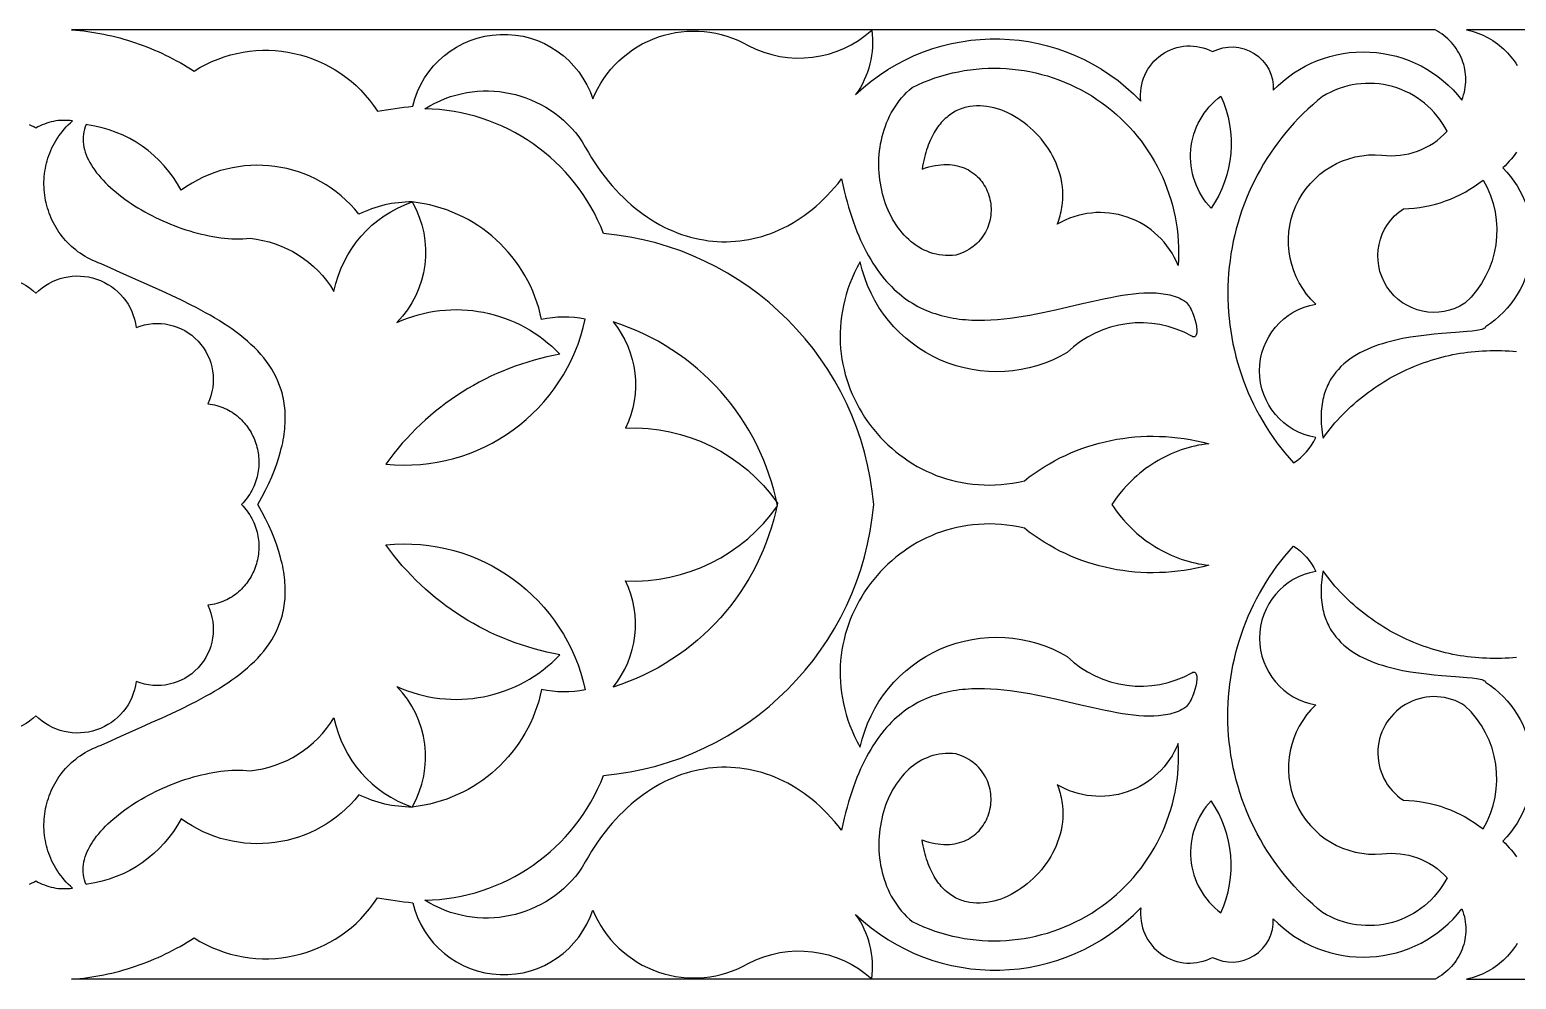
# Model space of a CAD drawing. Extents: x 2174 to 2743, y 988 to 1108.
# Drawn here: x 2362.9 to 2550.9, y 987.6 to 1107.6 of the extents above; entities that cross this region are included whole.
import ezdxf

# ---------------------------------------------------------------- set-up
doc = ezdxf.new("R2010")
doc.units = 0
doc.layers.add('LAYER_1', color=18, linetype='CONTINUOUS')

msp = doc.modelspace()

# ---------------------------------------------------------------- linework, layer by layer
at = {"layer": 'LAYER_1'}
for points in [[(2503.43, 1098.6, -0.60946), (2512.49, 1104.87, -0.579412), (2520.16, 1099.99, -0.45721), (2544.01, 1098.76), (2544.13, 1099.08), (2544.23, 1099.4), (2544.32, 1099.73), (2544.39, 1100.05), (2544.44, 1100.38), (2544.48, 1100.7), (2544.5, 1101.03), (2544.51, 1101.35), (2544.5, 1101.67), (2544.48, 1101.99), (2544.44, 1102.31), (2544.39, 1102.62), (2544.32, 1102.93), (2544.24, 1103.24), (2544.14, 1103.54), (2544.03, 1103.84), (2543.91, 1104.14), (2543.77, 1104.43), (2543.62, 1104.71), (2543.46, 1104.98), (2543.29, 1105.25), (2543.1, 1105.51), (2542.9, 1105.77), (2542.69, 1106.01), (2542.47, 1106.25), (2542.23, 1106.48), (2541.99, 1106.7), (2541.73, 1106.91), (2541.47, 1107.11), (2541.19, 1107.3), (2540.91, 1107.47), (2540.61, 1107.64), (2368.21, 1107.64), (2368.73, 1107.6), (2369.25, 1107.55), (2369.76, 1107.49), (2370.27, 1107.42), (2370.78, 1107.34), (2371.29, 1107.26), (2371.8, 1107.17), (2372.3, 1107.07), (2372.81, 1106.97), (2373.31, 1106.85), (2373.81, 1106.73), (2374.31, 1106.6), (2374.8, 1106.46), (2375.3, 1106.32), (2375.79, 1106.16), (2376.28, 1106), (2376.77, 1105.83), (2377.25, 1105.66), (2377.73, 1105.47), (2378.21, 1105.28), (2378.68, 1105.08), (2379.16, 1104.88), (2379.63, 1104.66), (2380.09, 1104.44), (2380.56, 1104.21), (2381.01, 1103.98), (2381.47, 1103.73), (2381.92, 1103.48), (2382.37, 1103.23), (2382.82, 1102.96), (2383.26, 1102.69), (2383.7, 1102.41, -0.411873), (2406.89, 1097.35, -0.010985), (2411.35, 1097.98, -0.75709), (2434.11, 1098.89, -0.454079), (2453.77, 1105.64, 0.314286), (2469.39, 1107.59, -0.193441), (2467.35, 1099.44, -0.413593)], [(2508.13, 1077.83, 0.460865), (2492.83, 1083.05), (2492.94, 1083.31), (2493.03, 1083.58), (2493.12, 1083.85), (2493.2, 1084.12), (2493.27, 1084.38), (2493.34, 1084.65), (2493.39, 1084.92), (2493.44, 1085.18), (2493.48, 1085.45), (2493.51, 1085.71), (2493.55, 1086.24), (2493.56, 1086.76), (2493.54, 1087.29), (2493.5, 1087.8), (2493.43, 1088.31), (2493.33, 1088.82), (2493.21, 1089.32), (2493.06, 1089.81), (2492.89, 1090.29), (2492.7, 1090.77), (2492.49, 1091.24), (2492.26, 1091.69), (2492.01, 1092.14), (2491.74, 1092.57), (2491.45, 1093), (2491.15, 1093.41), (2490.83, 1093.81), (2490.5, 1094.19), (2490.15, 1094.56), (2489.8, 1094.92), (2489.42, 1095.26), (2489.04, 1095.58), (2488.65, 1095.88), (2488.25, 1096.17), (2487.84, 1096.44), (2487.43, 1096.69), (2487, 1096.93), (2486.58, 1097.14), (2486.15, 1097.33), (2485.71, 1097.5), (2485.27, 1097.64), (2484.83, 1097.77), (2484.39, 1097.87), (2483.95, 1097.94), (2483.52, 1097.99), (2483.08, 1098.02), (2482.65, 1098.02), (2482.22, 1097.99), (2481.79, 1097.93), (2481.38, 1097.85), (2481.17, 1097.8), (2480.96, 1097.74), (2480.76, 1097.67), (2480.56, 1097.6), (2480.36, 1097.51), (2480.16, 1097.42), (2479.97, 1097.33), (2479.78, 1097.22), (2479.59, 1097.11), (2479.4, 1096.99), (2479.22, 1096.86), (2479.04, 1096.72), (2478.86, 1096.57), (2478.69, 1096.42), (2478.51, 1096.26), (2478.35, 1096.09), (2478.18, 1095.91), (2478.02, 1095.72), (2477.87, 1095.53), (2477.71, 1095.32), (2477.56, 1095.11), (2477.42, 1094.88), (2477.28, 1094.65), (2477.14, 1094.41), (2477.01, 1094.16), (2476.88, 1093.9), (2476.76, 1093.63), (2476.64, 1093.35), (2476.53, 1093.07), (2476.42, 1092.77), (2476.32, 1092.46), (2476.22, 1092.14), (2476.13, 1091.82), (2476.05, 1091.48), (2475.96, 1091.13), (2475.89, 1090.78), (2475.82, 1090.41), (2475.76, 1090.03), (2476.18, 1090.18), (2476.59, 1090.3), (2476.99, 1090.4), (2477.39, 1090.48), (2477.77, 1090.54), (2478.14, 1090.58), (2478.51, 1090.6), (2478.86, 1090.61), (2479.21, 1090.59), (2479.54, 1090.56), (2479.87, 1090.52), (2480.18, 1090.45), (2480.49, 1090.37), (2480.78, 1090.28), (2481.06, 1090.17), (2481.34, 1090.05), (2481.6, 1089.92), (2481.85, 1089.77), (2482.09, 1089.61), (2482.32, 1089.44), (2482.54, 1089.26), (2482.75, 1089.07), (2482.95, 1088.87), (2483.13, 1088.65), (2483.3, 1088.44), (2483.47, 1088.21), (2483.62, 1087.97), (2483.76, 1087.73), (2483.88, 1087.48), (2484, 1087.23), (2484.1, 1086.97), (2484.19, 1086.71), (2484.27, 1086.44), (2484.33, 1086.17), (2484.39, 1085.89), (2484.43, 1085.61), (2484.45, 1085.34), (2484.47, 1085.06), (2484.47, 1084.77), (2484.46, 1084.49), (2484.44, 1084.21), (2484.4, 1083.93), (2484.35, 1083.65), (2484.29, 1083.38), (2484.21, 1083.1), (2484.12, 1082.83), (2484.01, 1082.57), (2483.89, 1082.3), (2483.76, 1082.05), (2483.61, 1081.79), (2483.45, 1081.55), (2483.28, 1081.31), (2483.09, 1081.08), (2482.89, 1080.85), (2482.67, 1080.64), (2482.43, 1080.43), (2482.19, 1080.23), (2481.92, 1080.04), (2481.65, 1079.86), (2481.35, 1079.7), (2481.05, 1079.54), (2480.72, 1079.4), (2480.39, 1079.27), (2480.03, 1079.15), (2479.59, 1079.12), (2479.16, 1079.11), (2478.73, 1079.12), (2478.32, 1079.15), (2477.91, 1079.21), (2477.52, 1079.28), (2477.13, 1079.38), (2476.75, 1079.5), (2476.38, 1079.64), (2476.02, 1079.8), (2475.66, 1079.97), (2475.32, 1080.17), (2474.99, 1080.38), (2474.67, 1080.61), (2474.36, 1080.85), (2474.06, 1081.11), (2473.77, 1081.39), (2473.49, 1081.68), (2473.22, 1081.98), (2472.96, 1082.3), (2472.71, 1082.62), (2472.47, 1082.97), (2472.25, 1083.32), (2472.03, 1083.68), (2471.83, 1084.06), (2471.64, 1084.44), (2471.46, 1084.83), (2471.3, 1085.23), (2471.14, 1085.64), (2471, 1086.06), (2470.87, 1086.48), (2470.75, 1086.91), (2470.65, 1087.35), (2470.56, 1087.79), (2470.48, 1088.23), (2470.41, 1088.68), (2470.36, 1089.13), (2470.32, 1089.58), (2470.3, 1090.04), (2470.28, 1090.5), (2470.29, 1090.95), (2470.3, 1091.41), (2470.33, 1091.87), (2470.38, 1092.33), (2470.44, 1092.78), (2470.51, 1093.23), (2470.6, 1093.68), (2470.71, 1094.13), (2470.82, 1094.57), (2470.96, 1095.01), (2471.11, 1095.45), (2471.27, 1095.87), (2471.45, 1096.3), (2471.65, 1096.71), (2471.86, 1097.12), (2472.09, 1097.52), (2472.33, 1097.91), (2472.59, 1098.29), (2472.87, 1098.66), (2473.16, 1099.02), (2473.47, 1099.37), (2473.8, 1099.71), (2474.15, 1100.03), (2474.51, 1100.35, -0.580177)], [(2469.64, 1047.64, 0.363255), (2435.47, 1081.89, 0.305095), (2412.87, 1097.65, -0.40443), (2432.79, 1093.49), (2433.16, 1092.79), (2433.56, 1092.11), (2433.96, 1091.45), (2434.37, 1090.81), (2434.79, 1090.2), (2435.22, 1089.6), (2435.66, 1089.02), (2436.11, 1088.46), (2436.57, 1087.92), (2437.03, 1087.4), (2437.51, 1086.9), (2437.99, 1086.42), (2438.48, 1085.96), (2438.97, 1085.52), (2439.48, 1085.1), (2439.98, 1084.7), (2440.5, 1084.32), (2441.02, 1083.96), (2441.55, 1083.62), (2442.08, 1083.29), (2442.61, 1082.99), (2443.15, 1082.71), (2443.7, 1082.45), (2444.25, 1082.21), (2444.8, 1081.98), (2445.35, 1081.78), (2445.91, 1081.6), (2446.47, 1081.44), (2447.03, 1081.29), (2447.6, 1081.17), (2448.16, 1081.07), (2448.73, 1080.98), (2449.3, 1080.92), (2449.86, 1080.87), (2450.43, 1080.85), (2451, 1080.85), (2451.57, 1080.86), (2452.14, 1080.9), (2452.7, 1080.95), (2453.27, 1081.03), (2453.83, 1081.12), (2454.39, 1081.24), (2454.95, 1081.37), (2455.5, 1081.52), (2456.06, 1081.7), (2456.61, 1081.89), (2457.15, 1082.11), (2457.69, 1082.34), (2458.23, 1082.59), (2458.76, 1082.87), (2459.29, 1083.16), (2459.81, 1083.47), (2460.33, 1083.81), (2460.84, 1084.16), (2461.35, 1084.53), (2461.84, 1084.92), (2462.34, 1085.34), (2462.82, 1085.77), (2463.3, 1086.22), (2463.76, 1086.69), (2464.22, 1087.18), (2464.68, 1087.69), (2465.12, 1088.22), (2465.55, 1088.78), (2465.72, 1088.03), (2465.89, 1087.3), (2466.07, 1086.59), (2466.26, 1085.9), (2466.45, 1085.23), (2466.65, 1084.58), (2466.85, 1083.95), (2467.07, 1083.33), (2467.28, 1082.74), (2467.51, 1082.16), (2467.74, 1081.6), (2467.98, 1081.06), (2468.22, 1080.53), (2468.47, 1080.02), (2468.73, 1079.53), (2468.99, 1079.06), (2469.25, 1078.6), (2469.52, 1078.16), (2469.8, 1077.73), (2470.08, 1077.32), (2470.37, 1076.92), (2470.66, 1076.54), (2470.96, 1076.18), (2471.26, 1075.83), (2471.57, 1075.49), (2471.88, 1075.17), (2472.19, 1074.86), (2472.51, 1074.57), (2472.84, 1074.29), (2473.17, 1074.02), (2473.5, 1073.76), (2473.84, 1073.52), (2474.18, 1073.29), (2474.52, 1073.08), (2474.87, 1072.87), (2475.22, 1072.68), (2475.57, 1072.5), (2475.93, 1072.33), (2476.29, 1072.17), (2476.66, 1072.02), (2477.03, 1071.88), (2477.4, 1071.76), (2477.77, 1071.64), (2478.15, 1071.53), (2478.53, 1071.43), (2478.91, 1071.35), (2479.29, 1071.27), (2479.68, 1071.2), (2480.06, 1071.14), (2480.46, 1071.08), (2480.85, 1071.04), (2481.24, 1071), (2481.64, 1070.97), (2482.04, 1070.95), (2482.84, 1070.93), (2483.64, 1070.94), (2484.45, 1070.97), (2485.27, 1071.02), (2486.08, 1071.1), (2486.9, 1071.19), (2487.72, 1071.31), (2488.54, 1071.44), (2489.37, 1071.58), (2490.19, 1071.73), (2491, 1071.9), (2492.63, 1072.25), (2494.24, 1072.62), (2495.82, 1072.99), (2497.37, 1073.35), (2498.89, 1073.68), (2499.63, 1073.82), (2500.36, 1073.96), (2501.08, 1074.08), (2501.78, 1074.18), (2502.47, 1074.27), (2503.14, 1074.33), (2503.8, 1074.38), (2504.44, 1074.39), (2505.06, 1074.38), (2505.36, 1074.37), (2505.66, 1074.35), (2505.96, 1074.32), (2506.25, 1074.28), (2506.53, 1074.24), (2506.81, 1074.18), (2507.08, 1074.12), (2507.35, 1074.05), (2507.62, 1073.97), (2507.87, 1073.88), (2508.12, 1073.78), (2508.37, 1073.67), (2508.61, 1073.56), (2508.85, 1073.43), (2508.97, 1073.34), (2509.09, 1073.24), (2509.21, 1073.12), (2509.33, 1072.98), (2509.44, 1072.83), (2509.55, 1072.66), (2509.66, 1072.48), (2509.76, 1072.29), (2509.85, 1072.09), (2509.94, 1071.89), (2510.11, 1071.46), (2510.25, 1071.03), (2510.36, 1070.6), (2510.44, 1070.19), (2510.46, 1069.99), (2510.48, 1069.81), (2510.49, 1069.63), (2510.49, 1069.47), (2510.48, 1069.32), (2510.46, 1069.19), (2510.42, 1069.08), (2510.38, 1068.98), (2510.32, 1068.91), (2510.26, 1068.86), (2510.18, 1068.83), (2510.08, 1068.83), (2509.98, 1068.85), (2509.86, 1068.91, 0.330165), (2494.1, 1066.86, -0.511463), (2467.93, 1078.31), (2467.56, 1077.63), (2467.22, 1076.95), (2466.91, 1076.26), (2466.63, 1075.58), (2466.38, 1074.89), (2466.16, 1074.19), (2465.97, 1073.5), (2465.8, 1072.81), (2465.67, 1072.12), (2465.56, 1071.43), (2465.47, 1070.74), (2465.42, 1070.06), (2465.39, 1069.37), (2465.39, 1068.69), (2465.41, 1068.02), (2465.45, 1067.35), (2465.52, 1066.68), (2465.62, 1066.02), (2465.74, 1065.36), (2465.88, 1064.71), (2466.04, 1064.07), (2466.23, 1063.44), (2466.44, 1062.81), (2466.67, 1062.19), (2466.92, 1061.58), (2467.19, 1060.98), (2467.49, 1060.39), (2467.8, 1059.82), (2468.13, 1059.25), (2468.48, 1058.69), (2468.85, 1058.15), (2469.24, 1057.62), (2469.64, 1057.1), (2470.06, 1056.6), (2470.5, 1056.11), (2470.96, 1055.64), (2471.43, 1055.18), (2471.92, 1054.74), (2472.42, 1054.31), (2472.94, 1053.91), (2473.47, 1053.52), (2474.01, 1053.14), (2474.57, 1052.79), (2475.14, 1052.46), (2475.73, 1052.14), (2476.33, 1051.85), (2476.93, 1051.58), (2477.55, 1051.32), (2478.19, 1051.09), (2478.83, 1050.89), (2479.48, 1050.7), (2480.14, 1050.54), (2480.81, 1050.41), (2481.49, 1050.29), (2482.18, 1050.21), (2482.88, 1050.15), (2483.58, 1050.11), (2484.29, 1050.1), (2485.01, 1050.12), (2485.73, 1050.17), (2486.46, 1050.24), (2487.2, 1050.35), (2487.94, 1050.48), (2488.69, 1050.65), (2489.29, 1051.12), (2489.92, 1051.57), (2490.55, 1052), (2491.19, 1052.41), (2491.85, 1052.8), (2492.51, 1053.17), (2493.18, 1053.52), (2493.87, 1053.85), (2494.56, 1054.16), (2495.26, 1054.45), (2495.97, 1054.72), (2496.69, 1054.97), (2497.41, 1055.19), (2498.14, 1055.4), (2498.88, 1055.58), (2499.62, 1055.74), (2500.37, 1055.88), (2501.13, 1056), (2501.89, 1056.1), (2502.65, 1056.18), (2503.42, 1056.23), (2504.19, 1056.26), (2504.97, 1056.27), (2505.75, 1056.25), (2506.53, 1056.22), (2507.31, 1056.16), (2508.09, 1056.08), (2508.88, 1055.97), (2509.66, 1055.85), (2510.45, 1055.69), (2511.24, 1055.52), (2512.02, 1055.32), (2511.58, 1055.27), (2511.14, 1055.2), (2510.69, 1055.12), (2510.25, 1055.03), (2509.81, 1054.92), (2509.38, 1054.81), (2508.94, 1054.68), (2508.51, 1054.53), (2508.08, 1054.38), (2507.66, 1054.21), (2507.23, 1054.03), (2506.82, 1053.84), (2506.4, 1053.63), (2505.99, 1053.42), (2505.59, 1053.19), (2505.19, 1052.95), (2504.79, 1052.7), (2504.41, 1052.44), (2504.02, 1052.17), (2503.65, 1051.89), (2503.28, 1051.59), (2502.92, 1051.28), (2502.56, 1050.97), (2502.22, 1050.64), (2501.88, 1050.3), (2501.54, 1049.95), (2501.22, 1049.59), (2500.91, 1049.22), (2500.6, 1048.84), (2500.31, 1048.45), (2500.02, 1048.05), (2499.75, 1047.64), (2500.02, 1047.23), (2500.31, 1046.83), (2500.6, 1046.44), (2500.91, 1046.06), (2501.22, 1045.69), (2501.54, 1045.33), (2501.88, 1044.98), (2502.22, 1044.64), (2502.56, 1044.31), (2502.92, 1043.99), (2503.28, 1043.69), (2503.65, 1043.39), (2504.02, 1043.11), (2504.41, 1042.84), (2504.79, 1042.58), (2505.19, 1042.33), (2505.59, 1042.09), (2505.99, 1041.86), (2506.4, 1041.64), (2506.82, 1041.44), (2507.23, 1041.25), (2507.66, 1041.07), (2508.08, 1040.9), (2508.51, 1040.75), (2508.94, 1040.6), (2509.38, 1040.47), (2509.81, 1040.36), (2510.25, 1040.25), (2510.69, 1040.16), (2511.14, 1040.08), (2511.58, 1040.01), (2512.02, 1039.96), (2511.24, 1039.76), (2510.45, 1039.58), (2509.66, 1039.43), (2508.88, 1039.31), (2508.09, 1039.2), (2507.31, 1039.12), (2506.53, 1039.06), (2505.75, 1039.03), (2504.97, 1039.01), (2504.19, 1039.02), (2503.42, 1039.05), (2502.65, 1039.1), (2501.89, 1039.18), (2501.13, 1039.28), (2500.37, 1039.4), (2499.62, 1039.54), (2498.88, 1039.7), (2498.14, 1039.88), (2497.41, 1040.09), (2496.69, 1040.31), (2495.97, 1040.56), (2495.26, 1040.83), (2494.56, 1041.12), (2493.87, 1041.43), (2493.18, 1041.76), (2492.51, 1042.11), (2491.85, 1042.48), (2491.19, 1042.87), (2490.55, 1043.28), (2489.92, 1043.71), (2489.29, 1044.16), (2488.69, 1044.63), (2487.94, 1044.8), (2487.2, 1044.93), (2486.46, 1045.03), (2485.73, 1045.11), (2485.01, 1045.16), (2484.29, 1045.18), (2483.58, 1045.17), (2482.88, 1045.13), (2482.18, 1045.07), (2481.49, 1044.99), (2480.81, 1044.87), (2480.14, 1044.74), (2479.48, 1044.58), (2478.83, 1044.39), (2478.19, 1044.19), (2477.55, 1043.96), (2476.93, 1043.7), (2476.33, 1043.43), (2475.73, 1043.14), (2475.14, 1042.82), (2474.57, 1042.49), (2474.01, 1042.14), (2473.47, 1041.76), (2472.94, 1041.37), (2472.42, 1040.97), (2471.92, 1040.54), (2471.43, 1040.1), (2470.96, 1039.64), (2470.5, 1039.17), (2470.06, 1038.68), (2469.64, 1038.18), (2469.24, 1037.66), (2468.85, 1037.13), (2468.48, 1036.59), (2468.13, 1036.03), (2467.8, 1035.46), (2467.49, 1034.89), (2467.19, 1034.3), (2466.92, 1033.7), (2466.67, 1033.09), (2466.44, 1032.47), (2466.23, 1031.84), (2466.04, 1031.21), (2465.88, 1030.57), (2465.74, 1029.92), (2465.62, 1029.26), (2465.52, 1028.6), (2465.45, 1027.93), (2465.41, 1027.26), (2465.39, 1026.59), (2465.39, 1025.91), (2465.42, 1025.22), (2465.47, 1024.54), (2465.56, 1023.85), (2465.67, 1023.16), (2465.8, 1022.47), (2465.97, 1021.78), (2466.16, 1021.09), (2466.38, 1020.39), (2466.63, 1019.7), (2466.91, 1019.02), (2467.22, 1018.33), (2467.56, 1017.65), (2467.93, 1016.97, -0.511463), (2494.1, 1028.42, 0.330165), (2509.86, 1026.37), (2509.98, 1026.43), (2510.08, 1026.45), (2510.18, 1026.45), (2510.26, 1026.42), (2510.32, 1026.37), (2510.38, 1026.3), (2510.42, 1026.2), (2510.46, 1026.09), (2510.48, 1025.96), (2510.49, 1025.81), (2510.49, 1025.65), (2510.48, 1025.47), (2510.46, 1025.29), (2510.44, 1025.09), (2510.36, 1024.68), (2510.25, 1024.25), (2510.11, 1023.82), (2509.94, 1023.39), (2509.85, 1023.19), (2509.76, 1022.99), (2509.66, 1022.8), (2509.55, 1022.62), (2509.44, 1022.45), (2509.33, 1022.3), (2509.21, 1022.16), (2509.09, 1022.04), (2508.97, 1021.94), (2508.85, 1021.85), (2508.61, 1021.72), (2508.37, 1021.61), (2508.12, 1021.5), (2507.87, 1021.4), (2507.62, 1021.31), (2507.35, 1021.23), (2507.08, 1021.16), (2506.81, 1021.1), (2506.53, 1021.04), (2506.25, 1021), (2505.96, 1020.96), (2505.66, 1020.93), (2505.06, 1020.9), (2504.44, 1020.89), (2503.8, 1020.9), (2503.14, 1020.95), (2502.47, 1021.01), (2501.78, 1021.1), (2501.08, 1021.2), (2500.36, 1021.32), (2499.63, 1021.46), (2498.89, 1021.6), (2497.37, 1021.93), (2495.82, 1022.29), (2494.24, 1022.66), (2492.63, 1023.03), (2491, 1023.38), (2490.19, 1023.55), (2489.37, 1023.7), (2488.54, 1023.84), (2487.72, 1023.97), (2486.9, 1024.09), (2486.08, 1024.18), (2485.27, 1024.26), (2484.45, 1024.31), (2483.64, 1024.34), (2482.84, 1024.35), (2482.04, 1024.33), (2481.64, 1024.31), (2481.24, 1024.28), (2480.85, 1024.24), (2480.46, 1024.2), (2480.06, 1024.14), (2479.68, 1024.08), (2479.29, 1024.01), (2478.91, 1023.93), (2478.53, 1023.85), (2478.15, 1023.75), (2477.77, 1023.64), (2477.4, 1023.52), (2477.03, 1023.4), (2476.66, 1023.26), (2476.29, 1023.11), (2475.93, 1022.95), (2475.57, 1022.78), (2475.22, 1022.6), (2474.87, 1022.41), (2474.52, 1022.2), (2474.18, 1021.99), (2473.84, 1021.76), (2473.5, 1021.51), (2473.17, 1021.26), (2472.84, 1020.99), (2472.51, 1020.71), (2472.19, 1020.42), (2471.88, 1020.11), (2471.57, 1019.79), (2471.26, 1019.45), (2470.96, 1019.1), (2470.66, 1018.74), (2470.37, 1018.36), (2470.08, 1017.96), (2469.8, 1017.55), (2469.52, 1017.12), (2469.25, 1016.68), (2468.99, 1016.22), (2468.73, 1015.75), (2468.47, 1015.26), (2468.22, 1014.75), (2467.98, 1014.22), (2467.74, 1013.68), (2467.51, 1013.12), (2467.28, 1012.54), (2467.07, 1011.95), (2466.85, 1011.33), (2466.65, 1010.7), (2466.45, 1010.05), (2466.26, 1009.38), (2466.07, 1008.69), (2465.89, 1007.98), (2465.72, 1007.25), (2465.55, 1006.5), (2465.12, 1007.05), (2464.68, 1007.59), (2464.22, 1008.1), (2463.76, 1008.59), (2463.3, 1009.06), (2462.82, 1009.51), (2462.34, 1009.94), (2461.84, 1010.36), (2461.35, 1010.75), (2460.84, 1011.12), (2460.33, 1011.47), (2459.81, 1011.81), (2459.29, 1012.12), (2458.76, 1012.41), (2458.23, 1012.69), (2457.69, 1012.94), (2457.15, 1013.17), (2456.61, 1013.39), (2456.06, 1013.58), (2455.5, 1013.75), (2454.95, 1013.91), (2454.39, 1014.04), (2453.83, 1014.16), (2453.27, 1014.25), (2452.7, 1014.33), (2452.14, 1014.38), (2451.57, 1014.42), (2451, 1014.43), (2450.43, 1014.43), (2449.86, 1014.41), (2449.3, 1014.36), (2448.73, 1014.3), (2448.16, 1014.21), (2447.6, 1014.11), (2447.03, 1013.99), (2446.47, 1013.84), (2445.91, 1013.68), (2445.35, 1013.5), (2444.8, 1013.3), (2444.25, 1013.07), (2443.7, 1012.83), (2443.15, 1012.57), (2442.61, 1012.29), (2442.08, 1011.99), (2441.55, 1011.66), (2441.02, 1011.32), (2440.5, 1010.96), (2439.98, 1010.58), (2439.48, 1010.18), (2438.97, 1009.76), (2438.48, 1009.32), (2437.99, 1008.86), (2437.51, 1008.38), (2437.03, 1007.88), (2436.57, 1007.36), (2436.11, 1006.82), (2435.66, 1006.26), (2435.22, 1005.68), (2434.79, 1005.08), (2434.37, 1004.47), (2433.96, 1003.83), (2433.56, 1003.17), (2433.16, 1002.49), (2432.79, 1001.79, -0.40443), (2412.87, 997.63, 0.305095), (2435.47, 1013.39, 0.363255)], [(2542.14, 1094.81, 0.436971), (2526.4, 1099.21, 0.433717), (2522.71, 1052.91, 0.150925), (2525.53, 1056.09, -0.842975), (2525.53, 1072.97, -0.712027), (2533.9, 1091.8, 0.24558)], [(2513.54, 1099.25, -0.264245), (2512.29, 1085.08, -0.449184)], [(2370.07, 1095.68), (2369.94, 1095.37), (2369.83, 1095.06), (2369.75, 1094.75), (2369.7, 1094.43), (2369.67, 1094.11), (2369.66, 1093.79), (2369.67, 1093.47), (2369.7, 1093.14), (2369.76, 1092.82), (2369.84, 1092.49), (2369.93, 1092.17), (2370.05, 1091.84), (2370.19, 1091.51), (2370.34, 1091.19), (2370.52, 1090.86), (2370.71, 1090.54), (2370.91, 1090.21), (2371.14, 1089.89), (2371.38, 1089.57), (2371.64, 1089.25), (2371.91, 1088.93), (2372.2, 1088.62), (2372.5, 1088.31), (2372.81, 1088), (2373.14, 1087.7), (2373.48, 1087.39), (2373.83, 1087.1), (2374.2, 1086.8), (2374.57, 1086.51), (2374.96, 1086.23), (2375.36, 1085.95), (2375.76, 1085.67), (2376.18, 1085.4), (2376.6, 1085.14), (2377.03, 1084.88), (2377.47, 1084.63), (2377.92, 1084.39), (2378.37, 1084.15), (2378.83, 1083.92), (2379.29, 1083.7), (2379.76, 1083.48), (2380.24, 1083.27), (2380.72, 1083.08), (2381.2, 1082.88), (2381.68, 1082.7), (2382.17, 1082.53), (2382.66, 1082.37), (2383.15, 1082.21), (2383.64, 1082.07), (2384.13, 1081.93), (2384.62, 1081.81), (2385.11, 1081.7), (2385.6, 1081.6), (2386.09, 1081.51), (2386.58, 1081.43), (2387.06, 1081.36), (2387.54, 1081.31), (2388.02, 1081.26), (2388.49, 1081.23), (2388.96, 1081.22), (2389.42, 1081.21), (2389.88, 1081.22), (2390.33, 1081.24), (2390.77, 1081.28, -0.237624), (2401.38, 1074.58, -0.267023), (2411.28, 1085.88, 0.115983), (2404.53, 1084.32, 0.402811), (2382.08, 1087.36, 0.239626), (2370.22, 1095.62)], [(2546.68, 1088.65, -0.354536), (2544.39, 1073.08, -1), (2536.61, 1085.01, 0.164665)], [(2411.28, 1085.88, -0.336325), (2409.33, 1070.64), (2410, 1070.93), (2410.67, 1071.19), (2411.35, 1071.42), (2412.03, 1071.62), (2412.71, 1071.79), (2413.4, 1071.94), (2414.1, 1072.06), (2414.79, 1072.15), (2415.48, 1072.22), (2416.18, 1072.26), (2416.87, 1072.27), (2417.57, 1072.26), (2418.26, 1072.21), (2418.95, 1072.15), (2419.63, 1072.05), (2420.31, 1071.93), (2420.99, 1071.79), (2421.65, 1071.62), (2422.32, 1071.42), (2422.97, 1071.2), (2423.62, 1070.95), (2424.26, 1070.68), (2424.88, 1070.38), (2425.5, 1070.06), (2426.11, 1069.72), (2426.7, 1069.35), (2427.28, 1068.95), (2427.85, 1068.53), (2428.4, 1068.09), (2428.94, 1067.63), (2429.46, 1067.14), (2429.96, 1066.63), (2429.14, 1066.47), (2428.31, 1066.29), (2427.5, 1066.1), (2426.69, 1065.88), (2425.89, 1065.64), (2425.09, 1065.39), (2424.3, 1065.12), (2423.52, 1064.82), (2422.75, 1064.51), (2421.99, 1064.19), (2421.23, 1063.84), (2420.49, 1063.47), (2419.75, 1063.09), (2419.02, 1062.69), (2418.31, 1062.28), (2417.6, 1061.84), (2416.9, 1061.39), (2416.22, 1060.93), (2415.54, 1060.44), (2414.88, 1059.94), (2414.23, 1059.43), (2413.59, 1058.89), (2412.97, 1058.35), (2412.35, 1057.78), (2411.75, 1057.21), (2411.17, 1056.61), (2410.59, 1056), (2410.03, 1055.38), (2409.49, 1054.74), (2408.96, 1054.09), (2408.44, 1053.42), (2407.94, 1052.74, 0.382832), (2433.16, 1071.08, 0.10523), (2427.64, 1071, 0.326207)], [(2457.47, 1047.47, 0.273862), (2436.67, 1070.72, -0.292489), (2438.27, 1057.3, -0.256203), (2457.47, 1047.81, -0.273862), (2436.67, 1024.56, 0.292489), (2438.27, 1037.98, 0.256203)], [(2411.28, 1009.4, 0.336325), (2409.33, 1024.64), (2410, 1024.35), (2410.67, 1024.09), (2411.35, 1023.86), (2412.03, 1023.66), (2412.71, 1023.49), (2413.4, 1023.34), (2414.1, 1023.22), (2414.79, 1023.13), (2415.48, 1023.06), (2416.18, 1023.02), (2416.87, 1023.01), (2417.57, 1023.02), (2418.26, 1023.07), (2418.95, 1023.13), (2419.63, 1023.23), (2420.31, 1023.35), (2420.99, 1023.49), (2421.65, 1023.66), (2422.32, 1023.86), (2422.97, 1024.08), (2423.62, 1024.33), (2424.26, 1024.6), (2424.88, 1024.9), (2425.5, 1025.22), (2426.11, 1025.56), (2426.7, 1025.93), (2427.28, 1026.33), (2427.85, 1026.74), (2428.4, 1027.19), (2428.94, 1027.65), (2429.46, 1028.14), (2429.96, 1028.65), (2429.14, 1028.81), (2428.31, 1028.99), (2427.5, 1029.18), (2426.69, 1029.4), (2425.89, 1029.64), (2425.09, 1029.89), (2424.3, 1030.16), (2423.52, 1030.46), (2422.75, 1030.77), (2421.99, 1031.09), (2421.23, 1031.44), (2420.49, 1031.81), (2419.75, 1032.19), (2419.02, 1032.59), (2418.31, 1033), (2417.6, 1033.44), (2416.9, 1033.89), (2416.22, 1034.35), (2415.54, 1034.84), (2414.88, 1035.34), (2414.23, 1035.85), (2413.59, 1036.39), (2412.97, 1036.93), (2412.35, 1037.5), (2411.75, 1038.07), (2411.17, 1038.67), (2410.59, 1039.28), (2410.03, 1039.9), (2409.49, 1040.54), (2408.96, 1041.19), (2408.44, 1041.86), (2407.94, 1042.54, -0.382832), (2433.16, 1024.2, -0.10523), (2427.64, 1024.28, -0.326207)], [(2542.14, 1000.47, -0.436971), (2526.4, 996.07, -0.433717), (2522.71, 1042.37, -0.150925), (2525.53, 1039.19, 0.842975), (2525.53, 1022.31, 0.712027), (2533.9, 1003.48, -0.24558)], [(2546.68, 1006.63, 0.354536), (2544.39, 1022.2, 1), (2536.61, 1010.27, -0.164665)], [(2370.07, 999.6), (2369.94, 999.91), (2369.83, 1000.22), (2369.75, 1000.53), (2369.7, 1000.85), (2369.67, 1001.17), (2369.66, 1001.49), (2369.67, 1001.81), (2369.7, 1002.14), (2369.76, 1002.46), (2369.84, 1002.79), (2369.93, 1003.11), (2370.05, 1003.44), (2370.19, 1003.77), (2370.34, 1004.09), (2370.52, 1004.42), (2370.71, 1004.74), (2370.91, 1005.07), (2371.14, 1005.39), (2371.38, 1005.71), (2371.64, 1006.03), (2371.91, 1006.34), (2372.2, 1006.66), (2372.5, 1006.97), (2372.81, 1007.28), (2373.14, 1007.58), (2373.48, 1007.89), (2373.83, 1008.18), (2374.2, 1008.48), (2374.57, 1008.77), (2374.96, 1009.05), (2375.36, 1009.33), (2375.76, 1009.61), (2376.18, 1009.88), (2376.6, 1010.14), (2377.03, 1010.4), (2377.47, 1010.65), (2377.92, 1010.89), (2378.37, 1011.13), (2378.83, 1011.36), (2379.29, 1011.58), (2379.76, 1011.8), (2380.24, 1012.01), (2380.72, 1012.2), (2381.2, 1012.4), (2381.68, 1012.58), (2382.17, 1012.75), (2382.66, 1012.91), (2383.15, 1013.07), (2383.64, 1013.21), (2384.13, 1013.35), (2384.62, 1013.47), (2385.11, 1013.58), (2385.6, 1013.68), (2386.09, 1013.77), (2386.58, 1013.85), (2387.06, 1013.92), (2387.54, 1013.97), (2388.02, 1014.02), (2388.49, 1014.05), (2388.96, 1014.06), (2389.42, 1014.07), (2389.88, 1014.06), (2390.33, 1014.04), (2390.77, 1014, 0.237624), (2401.38, 1020.69, 0.267023), (2411.28, 1009.4, -0.115983), (2404.53, 1010.96, -0.402811), (2382.08, 1007.92, -0.239626), (2370.22, 999.66)], [(2508.13, 1017.45, -0.460865), (2492.83, 1012.23), (2492.94, 1011.97), (2493.03, 1011.7), (2493.12, 1011.43), (2493.2, 1011.16), (2493.27, 1010.9), (2493.34, 1010.63), (2493.39, 1010.36), (2493.44, 1010.1), (2493.48, 1009.83), (2493.51, 1009.57), (2493.55, 1009.04), (2493.56, 1008.52), (2493.54, 1007.99), (2493.5, 1007.48), (2493.43, 1006.97), (2493.33, 1006.46), (2493.21, 1005.96), (2493.06, 1005.47), (2492.89, 1004.99), (2492.7, 1004.51), (2492.49, 1004.04), (2492.26, 1003.59), (2492.01, 1003.14), (2491.74, 1002.71), (2491.45, 1002.28), (2491.15, 1001.87), (2490.83, 1001.47), (2490.5, 1001.09), (2490.15, 1000.72), (2489.8, 1000.36), (2489.42, 1000.02), (2489.04, 999.7), (2488.65, 999.39), (2488.25, 999.11), (2487.84, 998.84), (2487.43, 998.59), (2487, 998.35), (2486.58, 998.14), (2486.15, 997.95), (2485.71, 997.78), (2485.27, 997.64), (2484.83, 997.51), (2484.39, 997.41), (2483.95, 997.34), (2483.52, 997.29), (2483.08, 997.26), (2482.65, 997.26), (2482.22, 997.29), (2481.79, 997.35), (2481.38, 997.43), (2481.17, 997.48), (2480.96, 997.54), (2480.76, 997.61), (2480.56, 997.68), (2480.36, 997.77), (2480.16, 997.86), (2479.97, 997.95), (2479.78, 998.06), (2479.59, 998.17), (2479.4, 998.29), (2479.22, 998.42), (2479.04, 998.56), (2478.86, 998.7), (2478.69, 998.86), (2478.51, 999.02), (2478.35, 999.19), (2478.18, 999.37), (2478.02, 999.56), (2477.87, 999.75), (2477.71, 999.96), (2477.56, 1000.17), (2477.42, 1000.4), (2477.28, 1000.63), (2477.14, 1000.87), (2477.01, 1001.12), (2476.88, 1001.38), (2476.76, 1001.65), (2476.64, 1001.93), (2476.53, 1002.21), (2476.42, 1002.51), (2476.32, 1002.82), (2476.22, 1003.14), (2476.13, 1003.46), (2476.05, 1003.8), (2475.96, 1004.15), (2475.89, 1004.5), (2475.82, 1004.87), (2475.76, 1005.25), (2476.18, 1005.1), (2476.59, 1004.98), (2476.99, 1004.88), (2477.39, 1004.8), (2477.77, 1004.74), (2478.14, 1004.7), (2478.51, 1004.68), (2478.86, 1004.67), (2479.21, 1004.69), (2479.54, 1004.72), (2479.87, 1004.76), (2480.18, 1004.83), (2480.49, 1004.91), (2480.78, 1005), (2481.06, 1005.11), (2481.34, 1005.23), (2481.6, 1005.36), (2481.85, 1005.51), (2482.09, 1005.67), (2482.32, 1005.84), (2482.54, 1006.02), (2482.75, 1006.21), (2482.95, 1006.41), (2483.13, 1006.63), (2483.3, 1006.84), (2483.47, 1007.07), (2483.62, 1007.31), (2483.76, 1007.55), (2483.88, 1007.8), (2484, 1008.05), (2484.1, 1008.31), (2484.19, 1008.57), (2484.27, 1008.84), (2484.33, 1009.11), (2484.39, 1009.39), (2484.43, 1009.67), (2484.45, 1009.94), (2484.47, 1010.22), (2484.47, 1010.51), (2484.46, 1010.79), (2484.44, 1011.07), (2484.4, 1011.35), (2484.35, 1011.63), (2484.29, 1011.9), (2484.21, 1012.18), (2484.12, 1012.45), (2484.01, 1012.71), (2483.89, 1012.98), (2483.76, 1013.23), (2483.61, 1013.48), (2483.45, 1013.73), (2483.28, 1013.97), (2483.09, 1014.2), (2482.89, 1014.43), (2482.67, 1014.64), (2482.43, 1014.85), (2482.19, 1015.05), (2481.92, 1015.24), (2481.65, 1015.42), (2481.35, 1015.58), (2481.05, 1015.74), (2480.72, 1015.88), (2480.39, 1016.01), (2480.03, 1016.13), (2479.59, 1016.16), (2479.16, 1016.17), (2478.73, 1016.16), (2478.32, 1016.13), (2477.91, 1016.07), (2477.52, 1016), (2477.13, 1015.9), (2476.75, 1015.78), (2476.38, 1015.64), (2476.02, 1015.48), (2475.66, 1015.31), (2475.32, 1015.11), (2474.99, 1014.9), (2474.67, 1014.67), (2474.36, 1014.43), (2474.06, 1014.17), (2473.77, 1013.89), (2473.49, 1013.6), (2473.22, 1013.3), (2472.96, 1012.98), (2472.71, 1012.65), (2472.47, 1012.31), (2472.25, 1011.96), (2472.03, 1011.6), (2471.83, 1011.22), (2471.64, 1010.84), (2471.46, 1010.45), (2471.3, 1010.05), (2471.14, 1009.64), (2471, 1009.22), (2470.87, 1008.8), (2470.75, 1008.37), (2470.65, 1007.93), (2470.56, 1007.49), (2470.48, 1007.05), (2470.41, 1006.6), (2470.36, 1006.15), (2470.32, 1005.7), (2470.3, 1005.24), (2470.28, 1004.78), (2470.29, 1004.33), (2470.3, 1003.87), (2470.33, 1003.41), (2470.38, 1002.95), (2470.44, 1002.5), (2470.51, 1002.05), (2470.6, 1001.6), (2470.71, 1001.15), (2470.82, 1000.71), (2470.96, 1000.27), (2471.11, 999.83), (2471.27, 999.41), (2471.45, 998.98), (2471.65, 998.57), (2471.86, 998.16), (2472.09, 997.76), (2472.33, 997.37), (2472.59, 996.99), (2472.87, 996.62), (2473.16, 996.26), (2473.47, 995.91), (2473.8, 995.57), (2474.15, 995.24), (2474.51, 994.93, 0.580177)], [(2513.54, 996.03, 0.264245), (2512.29, 1010.2, 0.449184)], [(2503.43, 996.68, 0.60946), (2512.49, 990.41, 0.579412), (2520.16, 995.29, 0.45721), (2544.01, 996.52), (2544.13, 996.2), (2544.23, 995.88), (2544.32, 995.55), (2544.39, 995.23), (2544.44, 994.9), (2544.48, 994.58), (2544.5, 994.25), (2544.51, 993.93), (2544.5, 993.61), (2544.48, 993.29), (2544.44, 992.97), (2544.39, 992.66), (2544.32, 992.35), (2544.24, 992.04), (2544.14, 991.74), (2544.03, 991.44), (2543.91, 991.14), (2543.77, 990.85), (2543.62, 990.57), (2543.46, 990.3), (2543.29, 990.03), (2543.1, 989.77), (2542.9, 989.51), (2542.69, 989.26), (2542.47, 989.03), (2542.23, 988.8), (2541.99, 988.58), (2541.73, 988.37), (2541.47, 988.17), (2541.19, 987.98), (2540.91, 987.81), (2540.61, 987.64), (2368.21, 987.64), (2368.73, 987.68), (2369.25, 987.73), (2369.76, 987.79), (2370.27, 987.86), (2370.78, 987.93), (2371.29, 988.02), (2371.8, 988.11), (2372.3, 988.21), (2372.81, 988.31), (2373.31, 988.43), (2373.81, 988.55), (2374.31, 988.68), (2374.8, 988.82), (2375.3, 988.96), (2375.79, 989.12), (2376.28, 989.28), (2376.77, 989.45), (2377.25, 989.62), (2377.73, 989.81), (2378.21, 990), (2378.68, 990.2), (2379.16, 990.4), (2379.63, 990.62), (2380.09, 990.84), (2380.56, 991.07), (2381.01, 991.3), (2381.47, 991.55), (2381.92, 991.8), (2382.37, 992.05), (2382.82, 992.32), (2383.26, 992.59), (2383.7, 992.87, 0.411873), (2406.89, 997.93, 0.010985), (2411.35, 997.3, 0.75709), (2434.11, 996.39, 0.454079), (2453.77, 989.64, -0.314286), (2469.39, 987.69, 0.193441), (2467.35, 995.84, 0.413593)]]:
    msp.add_lwpolyline(points, format="xyb", close=True, dxfattribs=at)
for points in [[(2553.34, 1107.64), (2544.59, 1107.64), (2544.96, 1107.55), (2545.32, 1107.45), (2545.67, 1107.34), (2546.02, 1107.22), (2546.36, 1107.09), (2546.69, 1106.94), (2547.01, 1106.79), (2547.32, 1106.63), (2547.62, 1106.45), (2547.92, 1106.27), (2548.21, 1106.07), (2548.49, 1105.87), (2548.76, 1105.66), (2549.03, 1105.44), (2549.28, 1105.21), (2549.53, 1104.97), (2549.76, 1104.73), (2549.99, 1104.48), (2550.21, 1104.22), (2550.42, 1103.96), (2550.62, 1103.69), (2550.81, 1103.41), (2550.99, 1103.13)], [(2362.87, 999.67), (2363.14, 999.79), (2363.42, 999.92), (2363.68, 1000.07), (2363.95, 999.92), (2364.22, 999.79), (2364.49, 999.67), (2364.77, 999.56), (2365.06, 999.46), (2365.35, 999.37), (2365.64, 999.29), (2365.93, 999.23), (2366.23, 999.17), (2366.53, 999.13), (2366.83, 999.11), (2367.13, 999.09), (2367.43, 999.09), (2367.73, 999.1), (2368.03, 999.12), (2368.34, 999.15), (2368.06, 999.41), (2367.79, 999.67), (2367.53, 999.93), (2367.28, 1000.21), (2367.05, 1000.49), (2366.83, 1000.77), (2366.61, 1001.06), (2366.42, 1001.36), (2366.23, 1001.66), (2366.05, 1001.96), (2365.88, 1002.27), (2365.73, 1002.58), (2365.59, 1002.9), (2365.45, 1003.22), (2365.33, 1003.54), (2365.22, 1003.86), (2365.12, 1004.19), (2365.04, 1004.52), (2364.96, 1004.85), (2364.89, 1005.18), (2364.84, 1005.52), (2364.79, 1005.85), (2364.76, 1006.19), (2364.73, 1006.52), (2364.72, 1006.86), (2364.72, 1007.2), (2364.73, 1007.53), (2364.75, 1007.87), (2364.78, 1008.2), (2364.81, 1008.54), (2364.86, 1008.87), (2364.92, 1009.2), (2364.99, 1009.53), (2365.07, 1009.85), (2365.16, 1010.18), (2365.27, 1010.5), (2365.38, 1010.82), (2365.5, 1011.13), (2365.63, 1011.44), (2365.77, 1011.75), (2365.92, 1012.05), (2366.08, 1012.35), (2366.24, 1012.64), (2366.42, 1012.93), (2366.61, 1013.21), (2366.81, 1013.49), (2367.02, 1013.76), (2367.23, 1014.03), (2367.46, 1014.29), (2367.7, 1014.54), (2367.94, 1014.78), (2368.19, 1015.02), (2368.46, 1015.25), (2368.73, 1015.47), (2369.01, 1015.69), (2369.3, 1015.89), (2369.6, 1016.09), (2369.91, 1016.28), (2370.23, 1016.46), (2370.55, 1016.63), (2370.89, 1016.79), (2371.23, 1016.94), (2371.58, 1017.08), (2371.94, 1017.21), (2373.18, 1017.79), (2374.44, 1018.36), (2376.99, 1019.5), (2378.28, 1020.07), (2379.56, 1020.65), (2380.84, 1021.24), (2382.1, 1021.83), (2383.34, 1022.45), (2383.95, 1022.76), (2384.55, 1023.08), (2385.14, 1023.4), (2385.73, 1023.73), (2386.3, 1024.06), (2386.86, 1024.4), (2387.42, 1024.75), (2387.95, 1025.1), (2388.48, 1025.46), (2388.99, 1025.83), (2389.49, 1026.21), (2389.98, 1026.6), (2390.44, 1026.99), (2390.89, 1027.4), (2391.33, 1027.81), (2391.74, 1028.24), (2392.13, 1028.67), (2392.51, 1029.12), (2392.86, 1029.58), (2393.2, 1030.05), (2393.51, 1030.53), (2393.79, 1031.02), (2394.06, 1031.53), (2394.3, 1032.05), (2394.51, 1032.59), (2394.7, 1033.13), (2394.78, 1033.41), (2394.86, 1033.7), (2394.93, 1033.98), (2394.99, 1034.27), (2395.05, 1034.57), (2395.1, 1034.87), (2395.14, 1035.17), (2395.17, 1035.47), (2395.2, 1035.78), (2395.22, 1036.1), (2395.23, 1036.42), (2395.23, 1036.74), (2395.23, 1037.07), (2395.21, 1037.4), (2395.19, 1037.73), (2395.17, 1038.07), (2395.13, 1038.41), (2395.08, 1038.76), (2395.03, 1039.12), (2394.97, 1039.47), (2394.9, 1039.83), (2394.82, 1040.2), (2394.73, 1040.57), (2394.63, 1040.95), (2394.41, 1041.71), (2394.15, 1042.5), (2393.85, 1043.3), (2393.52, 1044.13), (2393.15, 1044.97), (2392.73, 1045.84), (2392.28, 1046.73), (2391.78, 1047.64), (2392.28, 1048.55), (2392.73, 1049.44), (2393.15, 1050.3), (2393.52, 1051.15), (2393.85, 1051.98), (2394.15, 1052.78), (2394.41, 1053.57), (2394.63, 1054.33), (2394.73, 1054.71), (2394.82, 1055.08), (2394.9, 1055.45), (2394.97, 1055.81), (2395.03, 1056.16), (2395.08, 1056.52), (2395.13, 1056.87), (2395.17, 1057.21), (2395.19, 1057.55), (2395.21, 1057.88), (2395.23, 1058.21), (2395.23, 1058.54), (2395.23, 1058.86), (2395.22, 1059.18), (2395.2, 1059.5), (2395.17, 1059.81), (2395.14, 1060.11), (2395.1, 1060.41), (2395.05, 1060.71), (2394.99, 1061.01), (2394.93, 1061.3), (2394.86, 1061.58), (2394.78, 1061.87), (2394.7, 1062.15), (2394.51, 1062.69), (2394.3, 1063.23), (2394.06, 1063.75), (2393.79, 1064.26), (2393.51, 1064.75), (2393.2, 1065.23), (2392.86, 1065.7), (2392.51, 1066.16), (2392.13, 1066.61), (2391.74, 1067.04), (2391.33, 1067.47), (2390.89, 1067.88), (2390.44, 1068.29), (2389.98, 1068.68), (2389.49, 1069.07), (2388.99, 1069.45), (2388.48, 1069.82), (2387.95, 1070.18), (2387.42, 1070.53), (2386.86, 1070.88), (2386.3, 1071.22), (2385.73, 1071.55), (2385.14, 1071.88), (2384.55, 1072.2), (2383.95, 1072.52), (2383.34, 1072.83), (2382.1, 1073.45), (2380.84, 1074.04), (2379.56, 1074.63), (2376.99, 1075.78), (2374.44, 1076.92), (2373.18, 1077.49), (2371.94, 1078.07), (2371.58, 1078.2), (2371.23, 1078.34), (2370.89, 1078.49), (2370.55, 1078.65), (2370.23, 1078.82), (2369.91, 1079), (2369.6, 1079.19), (2369.3, 1079.39), (2369.01, 1079.59), (2368.73, 1079.81), (2368.46, 1080.03), (2368.19, 1080.26), (2367.94, 1080.5), (2367.7, 1080.74), (2367.46, 1080.99), (2367.23, 1081.25), (2367.02, 1081.52), (2366.81, 1081.79), (2366.61, 1082.07), (2366.42, 1082.35), (2366.24, 1082.64), (2366.08, 1082.93), (2365.92, 1083.23), (2365.77, 1083.53), (2365.63, 1083.84), (2365.5, 1084.15), (2365.38, 1084.46), (2365.27, 1084.78), (2365.16, 1085.1), (2365.07, 1085.43), (2364.99, 1085.75), (2364.92, 1086.08), (2364.86, 1086.41), (2364.81, 1086.74), (2364.78, 1087.08), (2364.75, 1087.41), (2364.73, 1087.75), (2364.72, 1088.08), (2364.72, 1088.42), (2364.73, 1088.76), (2364.76, 1089.09), (2364.79, 1089.43), (2364.84, 1089.76), (2364.89, 1090.1), (2364.96, 1090.43), (2365.04, 1090.76), (2365.12, 1091.09), (2365.22, 1091.42), (2365.33, 1091.74), (2365.45, 1092.06), (2365.59, 1092.38), (2365.73, 1092.7), (2365.88, 1093.01), (2366.05, 1093.32), (2366.23, 1093.62), (2366.42, 1093.92), (2366.61, 1094.22), (2366.83, 1094.51), (2367.05, 1094.79), (2367.28, 1095.07), (2367.53, 1095.35), (2367.79, 1095.61), (2368.06, 1095.87), (2368.34, 1096.13), (2368.03, 1096.16), (2367.73, 1096.18), (2367.43, 1096.19), (2367.13, 1096.19), (2366.83, 1096.17), (2366.53, 1096.15), (2366.23, 1096.11), (2365.93, 1096.05), (2365.64, 1095.99), (2365.35, 1095.91), (2365.06, 1095.82), (2364.77, 1095.72), (2364.49, 1095.61), (2364.22, 1095.49), (2363.95, 1095.36), (2363.68, 1095.21), (2363.42, 1095.36), (2363.14, 1095.49), (2362.87, 1095.61)], [(2550.99, 992.15), (2550.81, 991.87), (2550.62, 991.59), (2550.42, 991.32), (2550.21, 991.06), (2549.99, 990.8), (2549.76, 990.55), (2549.53, 990.31), (2549.28, 990.07), (2549.03, 989.84), (2548.76, 989.62), (2548.49, 989.41), (2548.21, 989.21), (2547.92, 989.01), (2547.62, 988.83), (2547.32, 988.65), (2547.01, 988.49), (2546.69, 988.34), (2546.36, 988.19), (2546.02, 988.06), (2545.67, 987.94), (2545.32, 987.83), (2544.96, 987.73), (2544.59, 987.64), (2553.34, 987.64)]]:
    msp.add_lwpolyline(points, dxfattribs=at)
for points in [[(2550.9, 1092.17), (2550.7, 1091.88), (2550.48, 1091.58), (2550.25, 1091.29), (2550, 1091.01), (2549.75, 1090.73), (2549.48, 1090.46), (2549.19, 1090.19, -0.474744), (2547.01, 1070.09), (2546.99, 1070.05), (2546.97, 1070.01), (2546.9, 1069.94), (2546.8, 1069.87), (2546.67, 1069.81), (2546.51, 1069.75), (2546.32, 1069.7), (2546.11, 1069.66), (2545.87, 1069.62), (2545.32, 1069.55), (2544.68, 1069.49), (2543.19, 1069.37), (2541.45, 1069.24), (2540.51, 1069.16), (2539.53, 1069.06), (2538.53, 1068.93), (2537.52, 1068.78), (2537.01, 1068.69), (2536.5, 1068.6), (2535.98, 1068.49), (2535.47, 1068.37), (2534.96, 1068.25), (2534.46, 1068.11), (2533.96, 1067.96), (2533.47, 1067.8), (2532.98, 1067.63), (2532.5, 1067.44), (2532.03, 1067.24), (2531.57, 1067.03), (2531.12, 1066.8), (2530.68, 1066.55), (2530.26, 1066.29), (2529.85, 1066.02), (2529.46, 1065.72), (2529.08, 1065.41), (2528.72, 1065.07), (2528.39, 1064.72), (2528.07, 1064.35), (2527.77, 1063.96), (2527.63, 1063.76), (2527.49, 1063.55), (2527.36, 1063.34), (2527.24, 1063.12), (2527.13, 1062.89), (2527.01, 1062.66), (2526.91, 1062.43), (2526.81, 1062.19), (2526.72, 1061.94), (2526.64, 1061.69), (2526.56, 1061.43), (2526.49, 1061.16), (2526.43, 1060.89), (2526.37, 1060.61), (2526.32, 1060.33), (2526.28, 1060.04), (2526.25, 1059.74), (2526.23, 1059.44), (2526.21, 1059.13), (2526.2, 1058.82), (2526.2, 1058.49), (2526.21, 1058.16), (2526.23, 1057.83), (2526.25, 1057.49), (2526.29, 1057.14), (2526.33, 1056.78), (2526.39, 1056.42), (2526.45, 1056.04), (2526.74, 1056.44), (2527.04, 1056.82), (2527.34, 1057.2), (2527.65, 1057.58), (2527.96, 1057.95), (2528.29, 1058.31), (2528.61, 1058.66), (2528.95, 1059.01), (2529.28, 1059.35), (2529.63, 1059.68), (2529.98, 1060.01), (2530.33, 1060.33), (2530.69, 1060.65), (2531.06, 1060.95), (2531.43, 1061.25), (2531.8, 1061.54), (2532.18, 1061.83), (2532.56, 1062.11), (2532.95, 1062.38), (2533.34, 1062.65), (2533.74, 1062.9), (2534.14, 1063.15), (2534.54, 1063.4), (2534.95, 1063.63), (2535.37, 1063.86), (2535.78, 1064.08), (2536.2, 1064.29), (2536.63, 1064.5), (2537.05, 1064.7), (2537.48, 1064.89), (2537.92, 1065.07), (2538.35, 1065.25), (2538.79, 1065.42), (2539.24, 1065.58), (2539.68, 1065.73), (2540.13, 1065.87), (2540.58, 1066.01), (2541.03, 1066.14), (2541.49, 1066.26), (2541.95, 1066.37), (2542.41, 1066.48), (2542.87, 1066.58), (2543.33, 1066.67), (2543.8, 1066.75), (2544.26, 1066.82), (2544.73, 1066.88), (2545.2, 1066.94), (2545.68, 1066.99), (2546.15, 1067.03), (2546.62, 1067.06), (2547.1, 1067.08), (2547.58, 1067.1), (2548.06, 1067.1), (2548.53, 1067.1), (2549.01, 1067.09), (2549.49, 1067.07), (2549.97, 1067.04), (2550.45, 1067), (2550.93, 1066.96)], [(2350.99, 1070.01, -0.623025), (2363.68, 1074.33, -0.623025), (2376.38, 1070.01, -0.683285), (2385.44, 1060.38), (2385.73, 1060.34), (2386.01, 1060.29), (2386.29, 1060.23), (2386.56, 1060.16), (2386.82, 1060.08), (2387.08, 1059.99), (2387.33, 1059.89), (2387.58, 1059.79), (2387.82, 1059.68), (2388.05, 1059.55), (2388.28, 1059.43), (2388.5, 1059.29), (2388.72, 1059.15), (2388.92, 1059), (2389.13, 1058.84), (2389.32, 1058.68), (2389.51, 1058.51), (2389.69, 1058.33), (2389.87, 1058.15), (2390.04, 1057.96), (2390.2, 1057.77), (2390.36, 1057.57), (2390.5, 1057.37), (2390.64, 1057.16), (2390.78, 1056.95), (2390.9, 1056.74), (2391.02, 1056.52), (2391.14, 1056.29), (2391.24, 1056.07), (2391.34, 1055.84), (2391.43, 1055.6), (2391.51, 1055.37), (2391.58, 1055.13), (2391.65, 1054.88), (2391.71, 1054.64), (2391.76, 1054.4), (2391.8, 1054.15), (2391.83, 1053.9), (2391.86, 1053.65), (2391.88, 1053.4), (2391.89, 1053.15), (2391.89, 1052.89), (2391.88, 1052.64), (2391.87, 1052.39), (2391.85, 1052.13), (2391.81, 1051.88), (2391.77, 1051.63), (2391.72, 1051.38), (2391.66, 1051.13), (2391.6, 1050.88), (2391.52, 1050.63), (2391.44, 1050.38), (2391.34, 1050.14), (2391.24, 1049.9), (2391.13, 1049.66), (2391, 1049.42), (2390.87, 1049.18), (2390.73, 1048.95), (2390.58, 1048.72), (2390.42, 1048.5), (2390.26, 1048.28), (2390.08, 1048.06), (2389.89, 1047.85), (2389.69, 1047.64), (2389.89, 1047.43), (2390.08, 1047.22), (2390.26, 1047), (2390.42, 1046.78), (2390.58, 1046.56), (2390.73, 1046.33), (2390.87, 1046.1), (2391, 1045.86), (2391.13, 1045.62), (2391.24, 1045.38), (2391.34, 1045.14), (2391.44, 1044.9), (2391.52, 1044.65), (2391.6, 1044.4), (2391.66, 1044.15), (2391.72, 1043.9), (2391.77, 1043.65), (2391.81, 1043.4), (2391.85, 1043.15), (2391.87, 1042.89), (2391.88, 1042.64), (2391.89, 1042.39), (2391.89, 1042.13), (2391.88, 1041.88), (2391.86, 1041.63), (2391.83, 1041.38), (2391.8, 1041.13), (2391.76, 1040.88), (2391.71, 1040.64), (2391.65, 1040.4), (2391.58, 1040.15), (2391.51, 1039.91), (2391.43, 1039.68), (2391.34, 1039.44), (2391.24, 1039.21), (2391.14, 1038.99), (2391.02, 1038.76), (2390.9, 1038.54), (2390.78, 1038.33), (2390.64, 1038.12), (2390.5, 1037.91), (2390.36, 1037.71), (2390.2, 1037.51), (2390.04, 1037.32), (2389.87, 1037.13), (2389.69, 1036.95), (2389.51, 1036.77), (2389.32, 1036.6), (2389.13, 1036.44), (2388.92, 1036.28), (2388.72, 1036.13), (2388.5, 1035.99), (2388.28, 1035.85), (2388.05, 1035.73), (2387.82, 1035.6), (2387.58, 1035.49), (2387.33, 1035.39), (2387.08, 1035.29), (2386.82, 1035.2), (2386.56, 1035.12), (2386.29, 1035.05), (2386.01, 1034.99), (2385.73, 1034.94), (2385.44, 1034.9, -0.683285), (2376.38, 1025.27, -0.623025), (2363.68, 1020.95, -0.623025), (2350.99, 1025.27, -0.683285)], [(2550.93, 1028.32), (2550.45, 1028.28), (2549.97, 1028.24), (2549.49, 1028.21), (2549.01, 1028.19), (2548.53, 1028.18), (2548.06, 1028.18), (2547.58, 1028.18), (2547.1, 1028.2), (2546.62, 1028.22), (2546.15, 1028.25), (2545.68, 1028.29), (2545.2, 1028.34), (2544.73, 1028.4), (2544.26, 1028.46), (2543.8, 1028.53), (2543.33, 1028.61), (2542.87, 1028.7), (2542.41, 1028.8), (2541.95, 1028.91), (2541.49, 1029.02), (2541.03, 1029.14), (2540.58, 1029.27), (2540.13, 1029.41), (2539.68, 1029.55), (2539.24, 1029.7), (2538.79, 1029.86), (2538.35, 1030.03), (2537.92, 1030.21), (2537.48, 1030.39), (2537.05, 1030.58), (2536.63, 1030.78), (2536.2, 1030.99), (2535.78, 1031.2), (2535.37, 1031.42), (2534.95, 1031.65), (2534.54, 1031.88), (2534.14, 1032.13), (2533.74, 1032.38), (2533.34, 1032.63), (2532.95, 1032.9), (2532.56, 1033.17), (2532.18, 1033.45), (2531.8, 1033.73), (2531.43, 1034.03), (2531.06, 1034.33), (2530.69, 1034.63), (2530.33, 1034.95), (2529.98, 1035.27), (2529.63, 1035.6), (2529.28, 1035.93), (2528.95, 1036.27), (2528.61, 1036.62), (2528.29, 1036.97), (2527.96, 1037.33), (2527.65, 1037.7), (2527.34, 1038.07), (2527.04, 1038.46), (2526.74, 1038.84), (2526.45, 1039.24), (2526.39, 1038.86), (2526.33, 1038.5), (2526.29, 1038.14), (2526.25, 1037.79), (2526.23, 1037.45), (2526.21, 1037.12), (2526.2, 1036.79), (2526.2, 1036.46), (2526.21, 1036.15), (2526.23, 1035.84), (2526.25, 1035.54), (2526.28, 1035.24), (2526.32, 1034.95), (2526.37, 1034.67), (2526.43, 1034.39), (2526.49, 1034.12), (2526.56, 1033.85), (2526.64, 1033.59), (2526.72, 1033.34), (2526.81, 1033.09), (2526.91, 1032.85), (2527.01, 1032.62), (2527.13, 1032.39), (2527.24, 1032.16), (2527.36, 1031.94), (2527.49, 1031.73), (2527.63, 1031.52), (2527.77, 1031.32), (2528.07, 1030.93), (2528.39, 1030.56), (2528.72, 1030.2), (2529.08, 1029.87), (2529.46, 1029.56), (2529.85, 1029.26), (2530.26, 1028.99), (2530.68, 1028.73), (2531.12, 1028.48), (2531.57, 1028.25), (2532.03, 1028.04), (2532.5, 1027.84), (2532.98, 1027.65), (2533.47, 1027.48), (2533.96, 1027.32), (2534.46, 1027.17), (2534.96, 1027.03), (2535.47, 1026.91), (2535.98, 1026.79), (2536.5, 1026.68), (2537.01, 1026.59), (2537.52, 1026.5), (2538.53, 1026.35), (2539.53, 1026.22), (2540.51, 1026.12), (2541.45, 1026.04), (2543.19, 1025.91), (2544.68, 1025.79), (2545.32, 1025.73), (2545.87, 1025.66), (2546.11, 1025.62), (2546.32, 1025.57), (2546.51, 1025.53), (2546.67, 1025.47), (2546.8, 1025.41), (2546.9, 1025.34), (2546.97, 1025.27), (2546.99, 1025.23), (2547.01, 1025.19, -0.474744), (2549.19, 1005.09), (2549.48, 1004.82), (2549.75, 1004.55), (2550, 1004.27), (2550.25, 1003.99), (2550.48, 1003.7), (2550.7, 1003.4), (2550.9, 1003.11)]]:
    msp.add_lwpolyline(points, format="xyb", dxfattribs=at)

doc.saveas('drawing.dxf')
